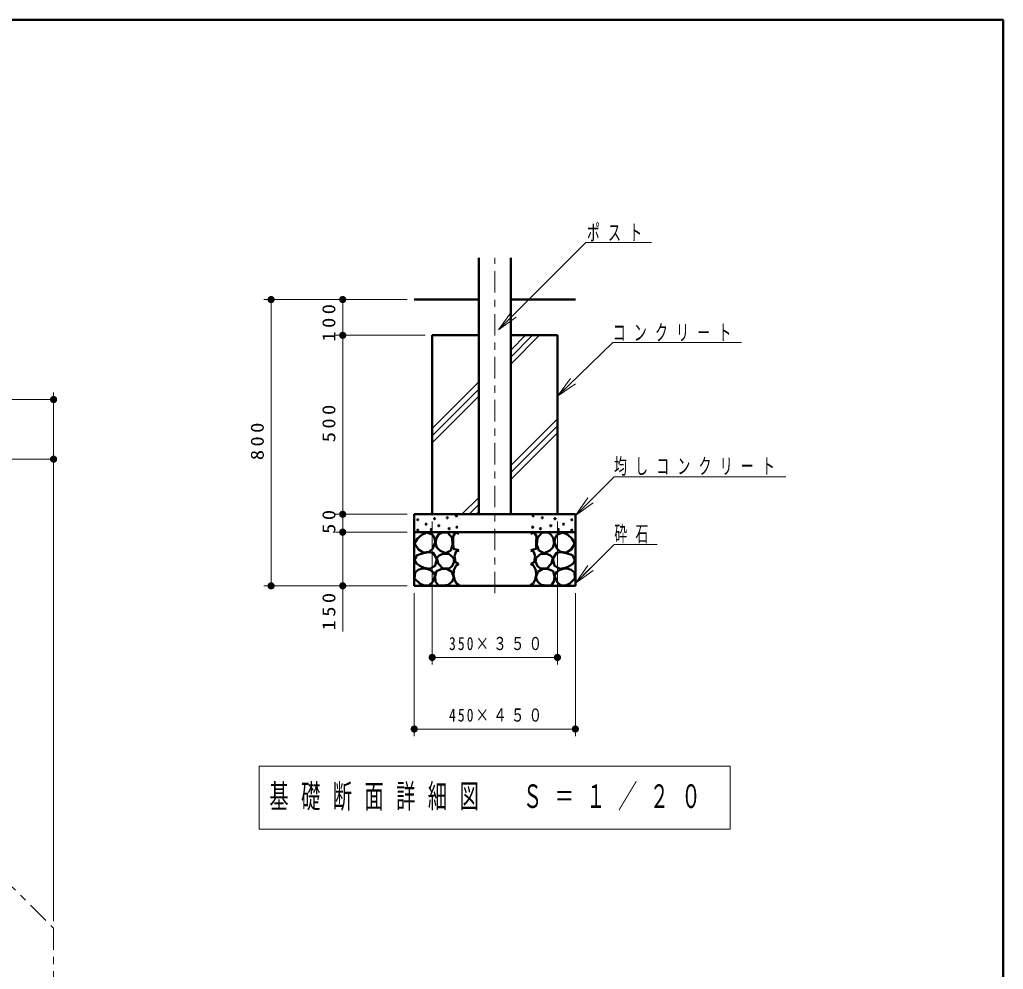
# Model space of a CAD drawing. Units: millimetres on the paper, with parts at other scales. Extents: x -385 to 0, y -594 to 267.
# Drawn here: x -137.4 to 0, y -459.7 to -327 of the extents above; entities that cross this region are included whole.
import ezdxf

# ---------------------------------------------------------------- set-up
doc = ezdxf.new("R2010")
doc.units = ezdxf.units.MM
doc.linetypes.add('USER2', pattern=[6, 3, -1, 1, -1])
doc.linetypes.add('USER3', pattern=[8, 3, -1, 1, -1, 1, -1])
doc.layers.add('LY_1', color=7, linetype='Continuous', lineweight=25)
doc.styles.add('ＭＳ ゴシック', font='')
doc.styles.get('ＭＳ ゴシック').set_extended_font_data('MS Gothic')

# ---------------------------------------------------------------- blocks, each defined once
blk = doc.blocks.new('filled_dot')
at = {"color": 0, "linetype": 'Continuous', "lineweight": -2, "const_width": 1.25}
blk.add_lwpolyline([(-0.625, 0, 1), (0.625, 0, 1)], format="xyb", close=True, dxfattribs=at)

msp = doc.modelspace()

# ---------------------------------------------------------------- linework, layer by layer
at = {"layer": 'LY_1', "lineweight": 50}
for p, q in [((0, -327), (-385, -327)), ((0, -594), (0, -327)), ((-73.272, -366.099), (-82.295, -366.099)), ((-59.795, -366.099), (-68.817, -366.099))]:
    msp.add_line(p, q, dxfattribs=at)
at = {"layer": 'LY_1', "lineweight": 13}
for p, q in [((-70.531, -370.325), (-58.32, -358.113)), ((-58.32, -358.113), (-49.171, -358.113)), ((-93.295, -366.099), (-103.295, -366.099)), ((-102.295, -406.099), (-102.295, -366.099)), ((-83.295, -366.099), (-93.295, -366.099)), ((-92.295, -371.099), (-92.295, -366.099)), ((-70.531, -370.325), (-68.764, -367.85)), ((-70.531, -370.325), (-68.41, -368.204)), ((-68.056, -368.557), (-70.531, -370.325)), ((-80.795, -371.099), (-93.295, -371.099)), ((-92.295, -396.099), (-92.295, -371.099)), ((-68.817, -373.156), (-66.76, -371.099)), ((-68.817, -374.146), (-65.77, -371.099)), ((-68.817, -375.136), (-64.78, -371.099)), ((-62.295, -379.585), (-54.57, -372.089)), ((-54.57, -372.089), (-36.57, -372.089)), ((-79.795, -384.133), (-73.272, -377.611)), ((-62.295, -379.585), (-60.49, -377.137)), ((-62.295, -379.585), (-60.142, -377.496)), ((-59.794, -377.855), (-62.295, -379.585)), ((-132.694, -387.4), (-132.694, -379.066)), ((-79.795, -385.123), (-73.272, -378.601)), ((-357.545, -380.066), (-132.694, -380.066)), ((-79.795, -386.113), (-73.272, -379.591)), ((-68.817, -389.278), (-62.295, -382.755)), ((-68.817, -390.268), (-62.295, -383.745)), ((-68.817, -391.258), (-62.295, -384.735)), ((-132.694, -452.936), (-132.694, -387.4)), ((-196.395, -388.4), (-132.694, -388.4)), ((-59.795, -396.279), (-54.386, -390.87)), ((-54.386, -390.87), (-30.386, -390.87)), ((-75.638, -396.099), (-73.272, -393.733)), ((-59.795, -396.279), (-58.027, -393.804)), ((-59.795, -396.279), (-57.673, -394.158)), ((-74.648, -396.099), (-73.272, -394.723)), ((-73.658, -396.099), (-73.272, -395.713)), ((-57.32, -394.511), (-59.795, -396.279)), ((-83.295, -396.099), (-93.295, -396.099)), ((-92.295, -398.599), (-92.295, -396.099)), ((-79.795, -397.099), (-79.795, -417.099)), ((-62.295, -397.099), (-62.295, -417.099)), ((-83.295, -398.599), (-93.295, -398.599)), ((-92.295, -412.468), (-92.295, -398.599)), ((-59.795, -405.715), (-54.386, -400.306)), ((-54.386, -400.306), (-48.342, -400.306)), ((-59.795, -405.715), (-58.027, -403.24)), ((-59.795, -405.715), (-57.673, -403.594)), ((-57.32, -403.947), (-59.795, -405.715)), ((-93.295, -406.099), (-103.295, -406.099)), ((-83.295, -406.099), (-93.295, -406.099)), ((-82.295, -407.099), (-82.295, -427.099)), ((-59.795, -407.099), (-59.795, -427.099)), ((-62.295, -416.099), (-79.795, -416.099)), ((-59.795, -426.099), (-82.295, -426.099)), ((-103.945, -431.276), (-103.945, -440.076)), ((-38.145, -431.276), (-103.945, -431.276)), ((-38.145, -440.076), (-38.145, -431.276)), ((-103.945, -440.076), (-38.145, -440.076))]:
    msp.add_line(p, q, dxfattribs=at)
at = {"layer": 'LY_1', "color": 140, "lineweight": 50}
for p, q in [((-73.272, -396.099), (-73.272, -360.292)), ((-68.817, -396.099), (-68.817, -360.292)), ((-79.795, -371.099), (-79.795, -396.099)), ((-73.272, -371.099), (-79.795, -371.099)), ((-62.295, -371.099), (-68.817, -371.099)), ((-62.295, -371.099), (-62.295, -396.099)), ((-82.295, -396.099), (-82.295, -406.099)), ((-59.795, -396.099), (-82.295, -396.099)), ((-59.795, -396.099), (-59.795, -406.099)), ((-59.795, -398.599), (-82.295, -398.599)), ((-59.795, -406.099), (-82.295, -406.099))]:
    msp.add_line(p, q, dxfattribs=at)
at = {"layer": 'LY_1', "linetype": 'USER2', "lineweight": 13}
msp.add_line((-71.045, -407.122), (-71.045, -360.292), dxfattribs=at)
at = {"layer": 'LY_1', "color": 140, "lineweight": 50}
for points in [[(-81.049, -401.458), (-81.719, -401.005), (-82.244, -400.19), (-81.828, -399.466), (-81.23, -398.959), (-80.542, -398.633), (-79.727, -398.977), (-79.457, -399.439), (-79.383, -399.973), (-79.691, -400.897), (-80.216, -401.331)], [(-77.95, -401.516), (-78.727, -401.171), (-79.146, -400.719), (-79.352, -400.158), (-79.201, -399.403), (-78.891, -398.946), (-78.446, -398.648), (-77.605, -398.691), (-77.023, -399.381), (-76.936, -400.352), (-77.195, -401.171)], [(-64.139, -401.516), (-63.363, -401.171), (-62.943, -400.719), (-62.737, -400.158), (-62.888, -399.403), (-63.198, -398.946), (-63.643, -398.648), (-64.484, -398.691), (-65.067, -399.381), (-65.153, -400.352), (-64.894, -401.171)], [(-61.04, -401.458), (-60.37, -401.005), (-59.845, -400.19), (-60.262, -399.466), (-60.859, -398.959), (-61.547, -398.633), (-62.362, -398.977), (-62.632, -399.439), (-62.706, -399.973), (-62.398, -400.897), (-61.873, -401.331)], [(-80.904, -403.595), (-81.538, -403.323), (-82.009, -402.963), (-82.244, -402.49), (-81.9, -401.802), (-81.031, -401.512), (-80.297, -401.377), (-79.655, -401.476), (-79.166, -402.327), (-79.383, -403.287), (-80.162, -403.74)], [(-78.317, -403.673), (-78.964, -402.962), (-79.136, -402.207), (-78.817, -401.851), (-78.295, -401.646), (-77.476, -401.646), (-76.829, -402.207), (-76.721, -402.703), (-77.001, -403.328), (-77.389, -403.63)], [(-63.772, -403.673), (-63.125, -402.962), (-62.953, -402.207), (-63.272, -401.851), (-63.794, -401.646), (-64.614, -401.646), (-65.261, -402.207), (-65.369, -402.703), (-65.088, -403.328), (-64.7, -403.63)], [(-61.185, -403.595), (-60.551, -403.323), (-60.08, -402.963), (-59.845, -402.49), (-60.189, -401.802), (-61.058, -401.512), (-61.793, -401.377), (-62.435, -401.476), (-62.924, -402.327), (-62.706, -403.287), (-61.928, -403.74)], [(-80.922, -406.04), (-81.538, -405.786), (-82.244, -405.08), (-82.172, -404.229), (-81.73, -403.848), (-81.14, -403.686), (-80.623, -403.7), (-80.125, -403.867), (-79.641, -404.206), (-79.383, -404.664), (-79.763, -405.587), (-80.234, -406.022)], [(-79.374, -404.752), (-79.201, -404.062), (-78.554, -403.781), (-77.756, -403.738), (-77.066, -404.126), (-76.764, -404.924), (-77.023, -405.485), (-77.54, -405.96), (-78.36, -406.068), (-78.942, -406.024), (-79.314, -405.493)], [(-62.716, -404.752), (-62.888, -404.062), (-63.535, -403.781), (-64.333, -403.738), (-65.023, -404.126), (-65.325, -404.924), (-65.067, -405.485), (-64.549, -405.96), (-63.729, -406.068), (-63.147, -406.024), (-62.776, -405.493)], [(-61.167, -406.04), (-60.551, -405.786), (-59.845, -405.08), (-59.917, -404.229), (-60.359, -403.848), (-60.95, -403.686), (-61.466, -403.7), (-61.964, -403.867), (-62.448, -404.206), (-62.706, -404.664), (-62.326, -405.587), (-61.855, -406.022)]]:
    msp.add_lwpolyline(points, close=True, dxfattribs=at)
for points in [[(-76.081, -398.814), (-76.552, -398.651), (-76.878, -399.158), (-76.841, -399.973), (-76.805, -400.915), (-76.063, -401.132)], [(-66.008, -398.814), (-65.538, -398.651), (-65.212, -399.158), (-65.248, -399.973), (-65.284, -400.915), (-66.027, -401.132)], [(-76.081, -401.15), (-76.479, -401.331), (-76.66, -401.983), (-76.552, -402.798), (-76.099, -403.016)], [(-66.008, -401.15), (-65.61, -401.331), (-65.429, -401.983), (-65.538, -402.798), (-65.99, -403.016)], [(-76.081, -403.016), (-76.443, -403.233), (-76.787, -403.921), (-76.823, -404.645), (-76.642, -405.37), (-76.389, -405.768), (-76.045, -406.004)], [(-66.008, -403.016), (-65.646, -403.233), (-65.302, -403.921), (-65.266, -404.645), (-65.447, -405.37), (-65.701, -405.768), (-66.045, -406.004)]]:
    msp.add_lwpolyline(points, dxfattribs=at)
at = {"layer": 'LY_1', "linetype": 'USER3', "lineweight": 13}
msp.add_lwpolyline([(-132.694, -453.936), (-132.694, -491.482), (-152.05, -510.838), (-184.701, -510.838), (-191.656, -503.925), (-234.421, -503.925), (-240.467, -509.97), (-285.655, -509.97), (-307.357, -488.268), (-341.018, -488.268), (-357.545, -471.742), (-357.545, -434.961), (-341.018, -418.435), (-296.405, -418.435), (-281.455, -403.485), (-250.717, -403.485), (-249.524, -402.292), (-204.653, -402.292), (-190.175, -416.77), (-169.837, -416.77)], close=True, dxfattribs=at)
at = {"layer": 'LY_1', "color": 140, "lineweight": 50}
for centre in [(-81.81, -396.867), (-79.462, -396.713), (-77.681, -396.583), (-76.416, -396.325), (-65.673, -396.325), (-64.409, -396.583), (-62.628, -396.713), (-60.279, -396.867), (-81.81, -398.313), (-80.649, -397.487), (-79.952, -398.235), (-78.868, -397.693), (-77.423, -398.106), (-76.338, -397.9), (-65.751, -397.9), (-64.667, -398.106), (-63.221, -397.693), (-62.137, -398.235), (-61.44, -397.487), (-60.279, -398.313)]:
    msp.add_circle(centre, 0.0774, dxfattribs=at)

# ---------------------------------------------------------------- block references
at = {"layer": 'LY_1', "lineweight": 13, "xscale": 0.4, "yscale": 0.4}
for p, rotation in [((-102.295, -366.099), 270), ((-92.295, -366.099), 270), ((-92.295, -371.099), 270), ((-92.295, -371.099), 90), ((-132.694, -380.066), 180), ((-132.694, -388.4), 180), ((-92.295, -396.099), 270), ((-92.295, -396.099), 90), ((-92.295, -398.599), 270), ((-92.295, -398.599), 90), ((-102.295, -406.099), 90), ((-92.295, -406.099), 90), ((-62.295, -416.099), 180), ((-59.795, -426.099), 180)]:
    msp.add_blockref('filled_dot', p, dxfattribs=dict(at, rotation=rotation))
for p in [(-79.795, -416.099), (-82.295, -426.099)]:
    msp.add_blockref('filled_dot', p, dxfattribs=at)

# ---------------------------------------------------------------- texts
at = {"layer": 'LY_1', "style": 'ＭＳ ゴシック'}
for s, insert, char_height, attachment_point in [('\\T1.64;\\W0.6;ポスト', (-58.171, -357.963), 2.199, 7), ('\\T1.64;\\W0.6;コンクリート', (-54.57, -371.939), 2.199, 7), ('\\T1.64;\\W0.6;均しコンクリート', (-54.386, -390.72), 2.199, 7), ('\\T1.64;\\W0.6;砕石', (-54.342, -400.156), 2.199, 7), ('\\T1.32;\\W0.75;350×３５０', (-70.637, -415.099), 1.833, 8), ('\\T1.32;\\W0.75;450×４５０', (-70.637, -425.099), 1.833, 8), ('\\T1.64;\\W0.6;基礎断面詳細図\u3000Ｓ＝１／２０', (-102.545, -435.676), 3.299, 4)]:
    msp.add_mtext(s, dxfattribs=dict(at, insert=insert, char_height=char_height, attachment_point=attachment_point))
at = {"layer": 'LY_1', "char_height": 1.833, "attachment_point": 8, "rotation": 90, "style": 'ＭＳ ゴシック'}
for s, insert in [('\\T1.33;\\W1.15;100', (-93.295, -369.116)), ('\\T1.33;\\W1.15;500', (-93.295, -383.182)), ('\\T1.33;\\W1.15;800', (-103.295, -385.682)), ('\\T1.34;\\W1.15;50', (-93.295, -396.921)), ('\\T1.33;\\W1.15;150', (-93.295, -409.468))]:
    msp.add_mtext(s, dxfattribs=dict(at, insert=insert))

doc.saveas('drawing.dxf')
